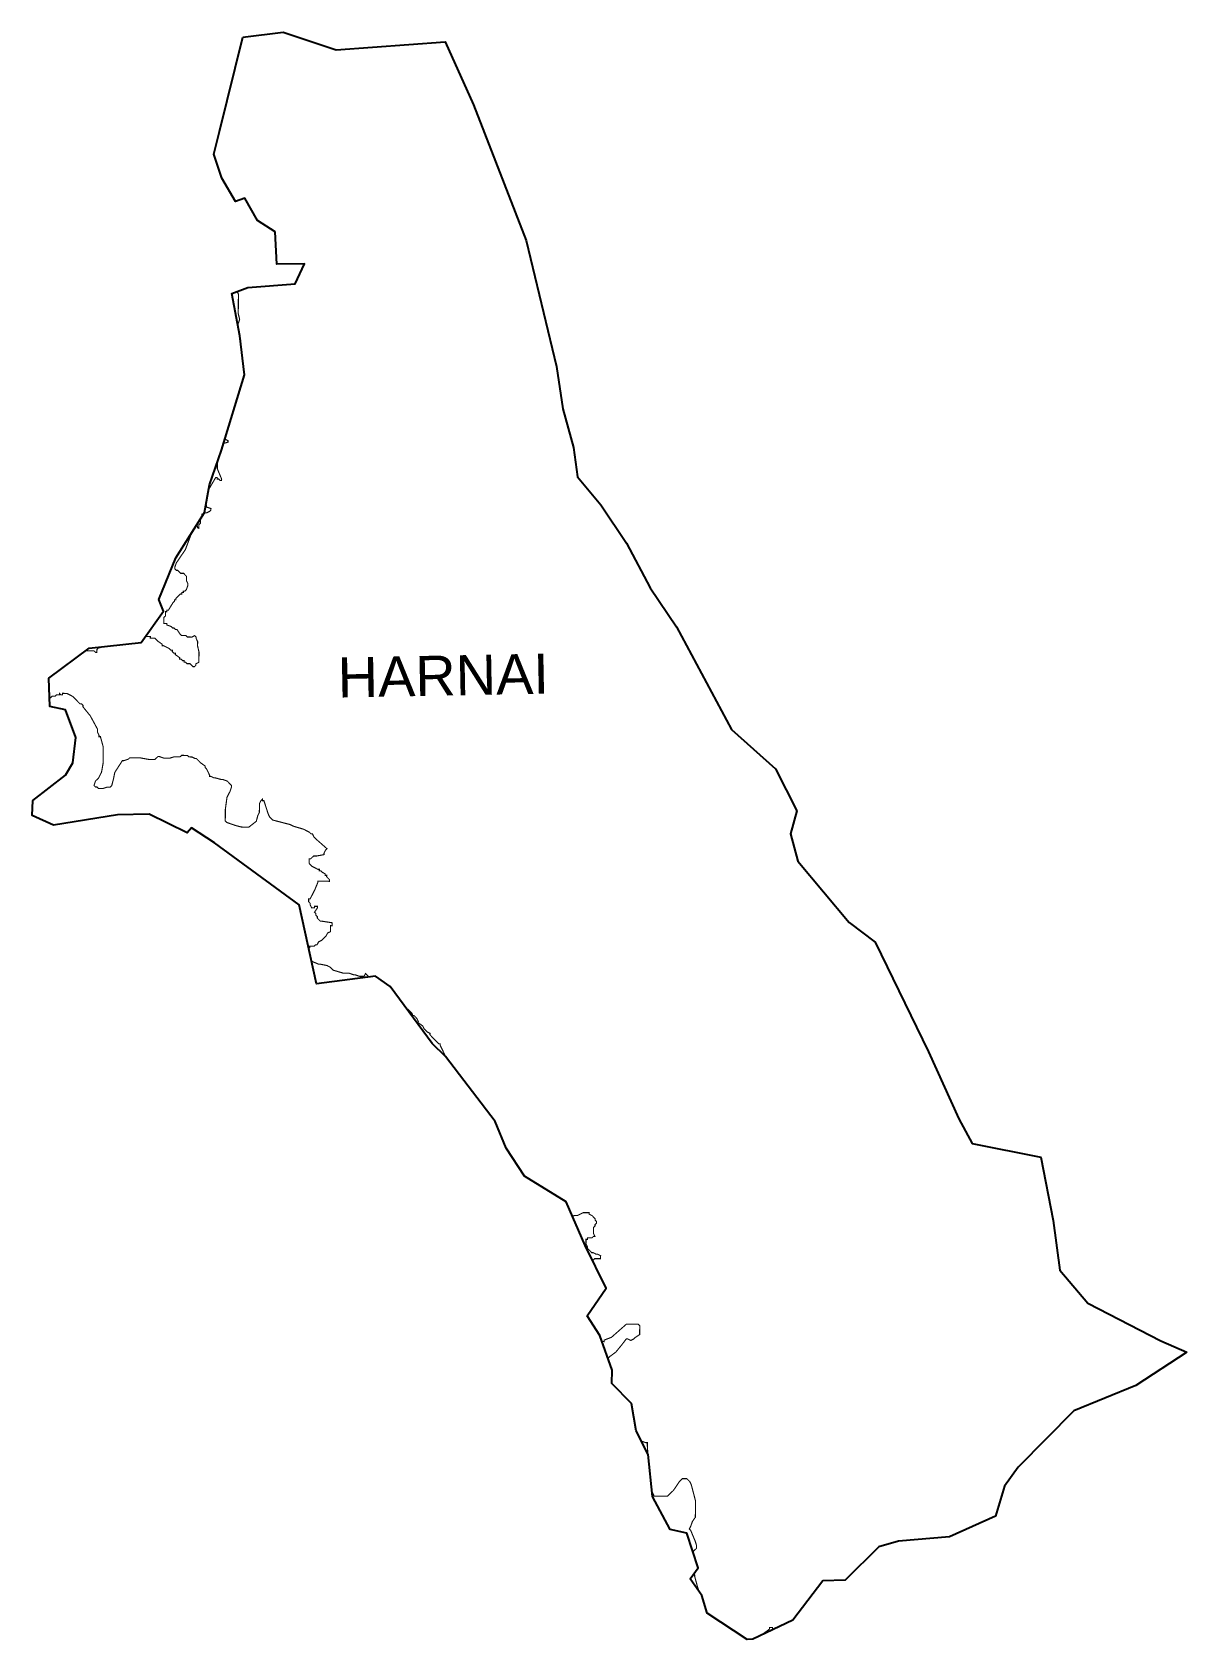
# Model space of a CAD drawing. Header units: metres. Extents: x 297505 to 300643, y 1968188 to 1972555.
import ezdxf

# ---------------------------------------------------------------- set-up
doc = ezdxf.new("R2010")
doc.units = ezdxf.units.M
for name, color, linetype in [('HAZARDS LINE', 1, 'Continuous'), ('village', 3, 'Continuous'), ('VILLAGE NAME', 250, 'Continuous')]:
    doc.layers.add(name, color=color, linetype=linetype)
doc.styles.get("Standard").update_dxf_attribs({"font": 'simplex.shx'})

msp = doc.modelspace()

# ---------------------------------------------------------------- linework, layer by layer
at = {"layer": 'HAZARDS LINE', "lineweight": 18, "const_width": 3.01}
for points in [[(298064.5, 1971754.1), (298064.6, 1971754.4), (298064.7, 1971762.5), (298068.9, 1971774.5), (298065, 1971790.6), (298065.3, 1971814.7), (298065.5, 1971834.8), (298065.6, 1971838.8), (298065.6, 1971842.8), (298061.9, 1971850.6)], [(298072.1, 1971704.5), (298072.2, 1971710.1), (298072.3, 1971718.2), (298070.5, 1971718.2)], [(298025, 1971437.3), (298037.1, 1971441.2), (298037.1, 1971445.2), (298029.1, 1971449.3), (298028.6, 1971449.3)], [(297984.7, 1971313), (297987.5, 1971317.1), (298003.8, 1971345.1), (298007.9, 1971345), (298007.8, 1971341), (298011.8, 1971340.9), (298015.8, 1971336.9), (298019.8, 1971336.8), (298019.9, 1971340.9), (298008.1, 1971369.1), (298008.3, 1971387.2)], [(297950.4, 1971213), (297954.2, 1971212.9), (297954.1, 1971208.9), (297958.1, 1971208.9), (297958.1, 1971204.9), (297958.1, 1971208.9), (297958.2, 1971212.9), (297958.2, 1971216.9), (297962.3, 1971220.9), (297962.3, 1971224.9), (297962.4, 1971233), (297966.5, 1971236.9), (297966.5, 1971241), (297966.6, 1971245), (297970.6, 1971244.9), (297974.7, 1971248.9), (297978.7, 1971248.9), (297986.8, 1971252.8), (297990.8, 1971256.8), (297990.9, 1971260.8), (297978.8, 1971264.9), (297978.9, 1971269), (297977.1, 1971269)], [(297812.2, 1970913), (297814.2, 1970913), (297818.2, 1970913), (297822.2, 1970912.9), (297826.2, 1970912.9), (297826.2, 1970908.8), (297830.2, 1970908.8), (297834.2, 1970908.8), (297838.3, 1970908.7), (297846.2, 1970900.6), (297858.2, 1970892.4), (297858.1, 1970888.4), (297862.1, 1970888.3), (297870.1, 1970884.2), (297878.1, 1970880.1), (297882.1, 1970876.1), (297886.1, 1970876), (297886.1, 1970872), (297890.1, 1970867.9), (297894.1, 1970867.9), (297894, 1970863.9), (297906, 1970855.7), (297906, 1970851.7), (297910, 1970851.6), (297914, 1970847.6), (297918, 1970847.5), (297917.9, 1970843.5), (297921.9, 1970843.5), (297925.9, 1970839.4), (297929.9, 1970839.4), (297934, 1970839.3), (297937.9, 1970835.3), (297941.9, 1970831.2), (297945.9, 1970831.1), (297950, 1970835.1), (297950, 1970839.1), (297958.1, 1970843.1), (297958.2, 1970847.1), (297958.2, 1970851.1), (297958.4, 1970871.2), (297954.6, 1970887.3), (297954.6, 1970891.3), (297954.7, 1970895.4), (297954.7, 1970899.4), (297950.8, 1970907.5), (297950.8, 1970911.5), (297946.9, 1970915.6), (297938.8, 1970911.6), (297934.8, 1970911.7), (297930.7, 1970911.7), (297926.7, 1970911.8), (297922.7, 1970915.8), (297918.7, 1970915.9), (297914.7, 1970915.9), (297910.7, 1970916), (297906.7, 1970920), (297898.8, 1970932.2), (297894.8, 1970932.2), (297890.8, 1970936.3), (297886.8, 1970936.3), (297882.8, 1970940.4), (297870.8, 1970944.5), (297870.9, 1970948.6), (297866.8, 1970948.6), (297862.8, 1970948.6), (297862.9, 1970952.7), (297862.9, 1970956.7), (297862.9, 1970960.7), (297863, 1970964.7), (297867.1, 1970968.7), (297867.1, 1970972.7), (297867.1, 1970976.7), (297867.2, 1970980.8), (297871.2, 1970980.7), (297871.3, 1970984.7), (297875.3, 1970984.7), (297887.5, 1971004.6), (297891.6, 1971008.6), (297891.7, 1971012.6), (297895.7, 1971012.6), (297895.7, 1971016.6), (297899.8, 1971020.6), (297903.8, 1971024.6), (297907.9, 1971028.5), (297911.9, 1971028.5), (297912, 1971032.5), (297916, 1971032.5), (297916, 1971036.5), (297920.1, 1971036.4), (297924.1, 1971040.4), (297928.3, 1971052.4), (297928.3, 1971056.5), (297924.4, 1971064.5), (297924.4, 1971068.6), (297924.5, 1971072.6), (297924.5, 1971076.6), (297916.6, 1971084.7), (297912.5, 1971084.8), (297908.5, 1971084.8), (297904.6, 1971088.9), (297900.6, 1971092.9), (297896.6, 1971093), (297892.6, 1971097), (297892.6, 1971101.1), (297896.8, 1971113.1), (297921.3, 1971149), (297937.9, 1971193), (297938.4, 1971194.2)], [(297650.6, 1970874.6), (297661, 1970874.5), (297665.1, 1970874.4), (297669.1, 1970874.4), (297673.1, 1970874.4), (297677.1, 1970870.3), (297681.1, 1970870.2), (297681.1, 1970874.3), (297681.2, 1970878.3), (297685.2, 1970882.3), (297689.3, 1970882.2), (297692.2, 1970885.1)]]:
    msp.add_lwpolyline(points, dxfattribs=at)
at = {"layer": 'HAZARDS LINE', "lineweight": 18}
for points in [[(298256, 1970068, 3.01, 3.01, 0), (298259, 1970067.9, 3.01, 3.01, 0), (298259.1, 1970071.9, 3.01, 3.01, 0), (298271.1, 1970071.8, 3.01, 3.01, 0), (298275.2, 1970075.8, 3.01, 3.01, 0), (298279.2, 1970075.7, 3.01, 3.01, 0), (298283.3, 1970083.7, 3.01, 3.01, 0), (298291.4, 1970087.7, 3.01, 3.01, 0), (298295.5, 1970091.6, 3.01, 3.01, 0), (298299.5, 1970095.6, 3.01, 3.01, 0), (298303.6, 1970099.6, 3.01, 3.01, 0), (298307.7, 1970107.6, 3.01, 3.01, 0), (298315.8, 1970111.5, 3.01, 3.01, 0), (298315.8, 1970115.5, 3.01, 3.01, 0), (298315.9, 1970119.5, 3.01, 3.01, 0), (298315.9, 1970123.6, 3.01, 3.01, 0), (298316, 1970127.6, 3.01, 3.01, 0), (298320, 1970127.5, 3.01, 3.01, 0), (298320, 1970131.6, 3.01, 3.01, 0), (298320.1, 1970135.6, 3.01, 3.01, 0), (298292, 1970139.9, 3.01, 3.01, 0), (298288, 1970140, 3.01, 3.01, 0), (298284, 1970144, 3.01, 3.01, 0), (298280, 1970148.1, 3.01, 3.01, 0), (298280.1, 1970152.1, 3.01, 3.01, 0), (298276.1, 1970156.2, 3.01, 3.01, 0), (298276.1, 1970160.2, 3.01, 3.01, 0), (298272.2, 1970164.3, 3.01, 3.01, 0), (298280.3, 1970176.2, 3.01, 3.01, 0), (298280.4, 1970180.2, 3.01, 3.01, 0), (298276.4, 1970180.3, 3.01, 3.01, 0), (298272.3, 1970180.3, 3.01, 3.01, 0), (298272.3, 1970176.3, 3.01, 3.01, 0), (298268.3, 1970176.4, 3.01, 3.01, 0), (298264.3, 1970176.4, 3.01, 3.01, 0), (298260.3, 1970184.5, 3.01, 3.01, 0), (298260.4, 1970188.5, 3.01, 3.01, 0), (298256.4, 1970192.6, 3.01, 3.01, 0), (298256.4, 1970196.6, 3.01, 3.01, 0), (298256.5, 1970200.6, 3.01, 3.01, 0), (298260.5, 1970200.6, 3.01, 3.01, 0), (298264.6, 1970208.6, 3.01, 3.01, 0), (298272.8, 1970224.5, 3.01, 3.01, 0), (298281.1, 1970244.6, 3.01, 3.01, 0), (298281.1, 1970248.6, 3.01, 3.01, 0), (298285.2, 1970248.5, 3.01, 3.01, 0), (298293.2, 1970248.4, 3.01, 3.01, 0), (298297.2, 1970248.4, 3.01, 3.01, 0), (298309.3, 1970248.3, 3.01, 3.01, 0), (298313.3, 1970248.2, 3.01, 3.01, 0), (298313.3, 1970252.2, 3.01, 3.01, 0), (298309.4, 1970256.3, 3.01, 3.01, 0), (298305.4, 1970260.4, 3.01, 3.01, 0), (298305.4, 1970264.4, 3.01, 3.01, 0), (298301.4, 1970264.4, 3.01, 3.01, 0), (298301.5, 1970268.4, 3.01, 3.01, 0), (298293.5, 1970272.6, 3.01, 3.01, 0), (298289.5, 1970276.6, 3.01, 3.01, 0), (298285.5, 1970276.7, 3.01, 3.01, 0), (298285.5, 1970280.7, 3.01, 3.01, 0), (298281.5, 1970280.7, 3.01, 3.01, 0), (298265.5, 1970288.9, 3.01, 3.01, 0), (298261.5, 1970293, 3.01, 3.01, 0), (298257.6, 1970297.1, 3.01, 3.01, 0), (298257.6, 1970301.1, 3.01, 3.01, 0), (298257.6, 1970305.1, 3.01, 3.01, 0), (298257.7, 1970309.1, 3.01, 3.01, 0), (298261.7, 1970309.1, 3.01, 3.01, 0), (298265.8, 1970313.1, 3.01, 3.01, 0), (298269.8, 1970317, 3.01, 3.01, 0), (298273.9, 1970317, 3.01, 3.01, 0), (298277.9, 1970316.9, 3.01, 3.01, 0), (298298, 1970320.7, 3.01, 3.01, 0), (298298.1, 1970324.8, 3.01, 3.01, 0), (298302.2, 1970332.8, 3.01, 3.01, 0), (298306.2, 1970336.7, 3.01, 3.01, 0), (298278.4, 1970361.2, 3.01, 3.01, 0), (298274.4, 1970365.2, 3.01, 3.01, 0), (298270.4, 1970369.3, 3.01, 3.01, 0), (298266.5, 1970377.4, 3.01, 3.01, 0), (298262.5, 1970377.4, 3.01, 3.01, 0), (298258.5, 1970381.5, 3.01, 3.01, 0), (298242.5, 1970389.7, 3.01, 3.01, 0), (298214.5, 1970398, 3.01, 3.01, 0), (298206.5, 1970402.2, 3.01, 3.01, 0), (298158.4, 1970414.7, 3.01, 3.01, 0), (298150.4, 1970422.9, 3.01, 3.01, 0), (298146.5, 1970431, 3.01, 3.01, 0), (298138.7, 1970455.2, 3.01, 3.01, 0), (298134.8, 1970467.3, 3.01, 3.01, 0), (298130.8, 1970467.3, 3.01, 3.01, 0), (298130.9, 1970471.3, 3.01, 3.01, 0), (298126.8, 1970467.4, 3.01, 3.01, 0), (298122.7, 1970459.4, 3.01, 3.01, 0), (298122.6, 1970447.3, 3.01, 3.01, 0), (298122.4, 1970435.2, 3.01, 3.01, 0), (298118.3, 1970427.2, 3.01, 3.01, 0), (298114.1, 1970411.2, 3.01, 3.01, 0), (298093.8, 1970395.4, 3.01, 3.01, 0), (298081.8, 1970395.5, 3.01, 3.01, 0), (298073.8, 1970395.6, 3.01, 3.01, 0), (298057.7, 1970399.8, 3.01, 3.01, 0), (298033.7, 1970408.1, 3.01, 3.01, 0), (298029.7, 1970412.1, 3.01, 3.01, 0), (298029.8, 1970416.2, 3.01, 3.01, 0), (298029.9, 1970424.2, 3.01, 3.01, 0), (298030, 1970436.3, 3.01, 3.01, 0), (298030.1, 1970444.3, 3.01, 3.01, 0), (298034.5, 1970476.4, 3.01, 3.01, 0), (298038.6, 1970484.4, 3.01, 3.01, 0), (298042.7, 1970492.4, 3.01, 3.01, 0), (298046.8, 1970504.4, 3.01, 3.01, 0), (298046.9, 1970508.4, 3.01, 3.01, 0), (298038.9, 1970516.6, 3.01, 3.01, 0), (298034.9, 1970520.6, 3.01, 3.01, 0), (298022.9, 1970524.8, 3.01, 3.01, 0), (298018.9, 1970524.8, 3.01, 3.01, 0), (298002.9, 1970529, 3.01, 3.01, 0), (297998.9, 1970529.1, 3.01, 3.01, 0), (297990.9, 1970533.2, 3.01, 3.01, 0), (297986.8, 1970533.2, 3.01, 3.01, 0), (297986.9, 1970537.2, 3.01, 3.01, 0), (297979, 1970553.4, 3.01, 3.01, 0), (297975.1, 1970557.5, 3.01, 3.01, 0), (297975.1, 1970561.5, 3.01, 3.01, 0), (297963.1, 1970569.7, 3.01, 3.01, 0), (297951.2, 1970581.8, 3.01, 3.01, 0), (297947.2, 1970581.9, 3.01, 3.01, 0), (297939.2, 1970586, 3.01, 3.01, 0), (297935.2, 1970586, 3.01, 3.01, 0), (297931.2, 1970586.1, 3.01, 3.01, 0), (297927.2, 1970590.2, 3.01, 3.01, 0), (297923.2, 1970590.2, 3.01, 3.01, 0), (297911.1, 1970590.3, 3.01, 3.01, 0), (297907, 1970586.4, 3.01, 3.01, 0), (297903, 1970586.4, 3.01, 3.01, 0), (297899, 1970586.4, 3.01, 3.01, 0), (297891, 1970586.5, 3.01, 3.01, 0), (297878.9, 1970582.6, 3.01, 3.01, 0), (297874.9, 1970582.7, 3.01, 3.01, 0), (297862.8, 1970582.8, 3.01, 3.01, 0), (297850.8, 1970587, 3.01, 3.01, 0), (297846.8, 1970587, 3.01, 3.01, 0), (297838.6, 1970579.1, 3.01, 3.01, 0), (297834.6, 1970579.1, 3.01, 3.01, 0), (297830.6, 1970579.2, 3.01, 3.01, 0), (297826.6, 1970579.2, 3.01, 3.01, 0), (297822.6, 1970579.2, 3.01, 3.01, 0), (297798.5, 1970583.5, 3.01, 3.01, 0), (297794.5, 1970583.6, 3.01, 3.01, 0), (297774.4, 1970583.8, 3.01, 3.01, 0), (297770.4, 1970583.8, 3.01, 3.01, 0), (297766.3, 1970579.9, 3.01, 3.01, 0), (297754.2, 1970576, 3.01, 3.01, 0), (297750.2, 1970576, 3.01, 3.01, 0), (297729.7, 1970544.1, 3.01, 3.01, 0), (297725.5, 1970524, 3.01, 3.01, 0), (297721.3, 1970508, 3.01, 3.01, 0), (297717.2, 1970504, 3.01, 3.01, 0), (297713.2, 1970504.1, 3.01, 3.01, 0), (297709.2, 1970504.1, 3.01, 3.01, 0), (297697.1, 1970500.2, 3.01, 3.01, 0), (297689.1, 1970500.3, 3.01, 3.01, 0), (297685, 1970500.4, 3.01, 3.01, 0), (297681.1, 1970504.4, 3.01, 3.01, 0), (297677, 1970504.5, 3.01, 3.01, 0), (297673.1, 1970508.5, 3.01, 3.01, 0), (297677.2, 1970520.6, 3.01, 3.01, 0), (297685.3, 1970528.5, 3.01, 3.01, 0), (297693.6, 1970544.5, 3.01, 3.01, 0), (297697.8, 1970568.6, 3.01, 3.01, 0), (297698, 1970584.6, 3.01, 3.01, 0), (297698.3, 1970612.8, 3.01, 3.01, 0), (297690.6, 1970641, 3.01, 3.01, 0), (297686.6, 1970641, 3.01, 3.01, 0), (297686.6, 1970645.1, 3.01, 3.01, 0), (297682.7, 1970653.2, 3.01, 3.01, 0), (297682.7, 1970657.2, 3.01, 3.01, 0), (297682.8, 1970661.2, 3.01, 3.01, 0), (297663.1, 1970697.6, 3.01, 3.01, 0), (297643.3, 1970721.9, 3.01, 3.01, 0), (297643.3, 1970725.9, 3.01, 3.01, 0), (297639.3, 1970730, 3.01, 3.01, 0), (297635.3, 1970730.1, 3.01, 3.01, 0), (297631.3, 1970734.1, 3.01, 3.01, 0), (297623.4, 1970742.2, 3.01, 3.01, 0), (297615.4, 1970750.4, 3.01, 3.01, 0), (297599.5, 1970758.6, 3.01, 3.01, 0), (297595.4, 1970758.6, 3.01, 3.01, 0), (297591.4, 1970758.7, 3.01, 3.01, 0), (297587.4, 1970758.7, 3.01, 3.01, 0), (297587.4, 1970754.7, 3.01, 3.01, 0), (297583.3, 1970754.7, 3.01, 3.01, 0), (297579.4, 1970758.8, 3.01, 3.01, 0), (297579.3, 1970754.8, 3.01, 3.01, 0), (297571.3, 1970754.9, 3.01, 3.01, 0), (297567.2, 1970750.9, 3.01, 3.01, 0), (297559.2, 1970751, 3.01, 3.01, 0), (297555.1, 1970747, 3.01, 3.01, 0), (297551.9, 1970750.3, 3.01, 3.01, 0)], [(298423.9, 1969988.8, 3.01, 3.01, 0), (298423, 1969989.7, 3.01, 3.01, 0), (298419, 1969989.8, 3.01, 3.01, 0), (298411, 1969997.9, 3.01, 3.01, 0), (298406.9, 1969989.9, 3.01, 3.01, 0), (298402.9, 1969990, 3.01, 3.01, 0), (298394.8, 1969990, 3.01, 3.01, 0), (298382.8, 1969994.2, 3.01, 3.01, 0), (298378.8, 1969994.2, 3.01, 3.01, 0), (298366.8, 1969998.4, 3.01, 3.01, 0), (298362.8, 1969998.4, 3.01, 3.01, 0), (298358.8, 1969998.5, 3.01, 3.01, 0), (298354.7, 1969998.5, 3.01, 3.01, 0), (298350.7, 1969998.6, 3.01, 3.01, 0), (298322.7, 1970006.9, 3.01, 3.01, 0), (298318.7, 1970011, 3.01, 3.01, 0), (298314.7, 1970015, 3.01, 3.01, 0), (298306.7, 1970019.2, 3.01, 3.01, 0), (298286.7, 1970023.4, 3.01, 3.01, 0), (298282.7, 1970023.4, 3.01, 3.01, 0), (298264, 1970031.2, 3.01, 3.01, 0)], [(298629.3, 1969770.9, 3.01, 3.01, 0), (298625.6, 1969778.5, 3.01, 3.01, 0), (298613.8, 1969802.7, 3.01, 3.01, 0), (298613.9, 1969806.7, 3.01, 3.01, 0), (298609.9, 1969806.8, 3.01, 3.01, 0), (298605.9, 1969810.8, 3.01, 3.01, 0), (298601.9, 1969814.9, 3.01, 3.01, 0), (298597.9, 1969819, 3.01, 3.01, 0), (298590, 1969827.1, 3.01, 3.01, 0), (298586, 1969831.2, 3.01, 3.01, 0), (298586.1, 1969835.2, 3.01, 3.01, 0), (298578.1, 1969839.3, 3.01, 3.01, 0), (298574.1, 1969843.3, 3.01, 3.01, 0), (298570.1, 1969847.4, 3.01, 3.01, 0), (298566.2, 1969855.5, 3.01, 3.01, 0), (298554.2, 1969863.7, 3.01, 3.01, 0), (298554.3, 1969867.7, 3.01, 3.01, 0), (298550.3, 1969875.8, 3.01, 3.01, 0), (298542.4, 1969883.9, 3.01, 3.01, 0), (298538.4, 1969883.9, 3.01, 3.01, 0), (298538.4, 1969888, 3.01, 3.01, 0), (298526.5, 1969900.1, 3.01, 3.01, 0), (298519.9, 1969905.2, 3.01, 3.01, 0)], [(299029.4, 1969214.7, 3.01, 3.01, 0), (299029.4, 1969215.2, 3.01, 3.01, 0), (299029.4, 1969219.2, 3.01, 3.01, 0), (299033.5, 1969223.2, 3.01, 3.01, 0), (299041.5, 1969223.1, 3.01, 3.01, 0), (299045.5, 1969223.1, 3.01, 3.01, 0), (299049.6, 1969223, 3.01, 3.01, 0), (299049.6, 1969227.1, 3.01, 3.01, 0), (299049.7, 1969231.1, 3.01, 3.01, 0), (299041.7, 1969235.2, 3.01, 3.01, 0), (299037.6, 1969235.2, 3.01, 3.01, 0), (299029.6, 1969239.3, 3.01, 3.01, 0), (299025.6, 1969239.4, 3.01, 3.01, 0), (299021.7, 1969243.5, 3.01, 3.01, 0), (299017.7, 1969247.5, 3.01, 3.01, 0), (299013.7, 1969251.6, 3.01, 3.01, 0), (299013.7, 1969255.6, 3.01, 3.01, 0), (299009.8, 1969263.7, 3.01, 3.01, 0), (299009.9, 1969267.7, 3.01, 3.01, 0), (299009.9, 1969271.7, 3.01, 3.01, 0), (299010, 1969275.7, 3.01, 3.01, 0), (299014, 1969275.7, 3.01, 3.01, 0), (299014, 1969279.7, 3.01, 3.01, 0), (299018, 1969279.7, 3.01, 3.01, 0), (299022.1, 1969279.6, 3.01, 3.01, 0), (299026.1, 1969279.6, 3.01, 3.01, 0), (299030.1, 1969283.6, 3.01, 3.01, 0), (299034.2, 1969283.5, 3.01, 3.01, 0), (299030.2, 1969291.6, 3.01, 3.01, 0), (299030.3, 1969295.6, 3.01, 3.01, 0), (299030.3, 1969299.6, 3.01, 3.01, 0), (299030.4, 1969303.7, 3.01, 3.01, 0), (299030.4, 1969307.7, 3.01, 3.01, 0), (299034.5, 1969311.6, 3.01, 3.01, 0), (299034.5, 1969315.7, 3.01, 3.01, 0), (299038.6, 1969319.6, 3.01, 3.01, 0), (299038.6, 1969323.7, 3.01, 3.01, 0), (299034.6, 1969327.7, 3.01, 3.01, 0), (299034.7, 1969331.7, 3.01, 3.01, 0), (299026.7, 1969339.9, 3.01, 3.01, 0), (299018.7, 1969344, 3.01, 3.01, 0), (299018.8, 1969348, 3.01, 3.01, 0), (299014.8, 1969348, 3.01, 3.01, 0), (299010.7, 1969348.1, 3.01, 3.01, 0), (299002.7, 1969348.2, 3.01, 3.01, 0), (298986.5, 1969340.3, 3.01, 3.01, 0), (298978.5, 1969340.4, 3.01, 3.01, 0), (298973.1, 1969337.8, 3.01, 3.01, 0)], [(299070.4, 1968949.4, 3.01, 3.01, 0), (299070.7, 1968949.5, 3.01, 3.01, 0), (299070.7, 1968953.5, 3.01, 3.01, 0), (299074.8, 1968957.4, 3.01, 3.01, 0), (299091, 1968969.3, 3.01, 3.01, 0), (299107.3, 1968989.2, 3.01, 3.01, 0), (299119.5, 1969005.2, 3.01, 3.01, 0), (299123.5, 1969005.1, 3.01, 3.01, 0), (299131.5, 1969001, 3.01, 3.01, 0), (299139.6, 1969005, 3.01, 3.01, 0), (299143.7, 1969008.9, 3.01, 3.01, 0), (299155.8, 1969016.9, 3.01, 3.01, 0), (299155.9, 1969020.9, 3.01, 3.01, 0), (299155.9, 1969024.9, 3.01, 3.01, 0), (299155.9, 1969028.9, 3.01, 3.01, 0), (299156, 1969032.9, 3.01, 3.01, 0), (299156, 1969036.9, 3.01, 3.01, 0), (299156.1, 1969041, 3.01, 3.01, 0), (299152.1, 1969045, 3.01, 3.01, 0), (299148.1, 1969045.1, 3.01, 3.01, 0), (299144.1, 1969045.1, 3.01, 3.01, 0), (299140, 1969045.2, 3.01, 3.01, 0), (299132, 1969045.3, 3.01, 3.01, 0), (299119.9, 1969045.4, 3.01, 3.01, 0), (299079.4, 1969009.7, 3.01, 3.01, 0), (299059.2, 1969001.8, 3.01, 3.01, 0), (299059.1, 1968997.8, 3.01, 3.01, 0), (299055.1, 1968997.9, 3.01, 3.01, 0), (299053.9, 1968995.5, 3.01, 3.01, 0)], [(299178.1, 1968692.3, 3.01, 3.01, 0), (299176.6, 1968715.1, 3.01, 3.01, 0), (299176.6, 1968719.1, 3.01, 3.01, 0), (299176.7, 1968723.2, 3.01, 3.01, 0), (299172.7, 1968723.2, 3.01, 3.01, 0), (299160.7, 1968727.4, 3.01, 3.01, 0), (299160.6, 1968727.4, 3.01, 3.01, 0)], [(299300.8, 1968426.6, 3.01, 3.01, 0), (299302, 1968428.3, 3.01, 3.01, 0), (299310.2, 1968436.3, 3.01, 3.01, 0), (299310.2, 1968440.3, 3.01, 3.01, 0), (299310.3, 1968444.3, 3.01, 3.01, 0), (299306.4, 1968456.4, 3.01, 3.01, 0), (299294.6, 1968484.7, 3.01, 3.01, 0), (299290.7, 1968488.8, 3.01, 3.01, 0), (299294.8, 1968496.7, 3.01, 3.01, 0), (299298.9, 1968508.8, 3.01, 3.01, 0), (299307.1, 1968520.7, 3.01, 3.01, 0), (299307.2, 1968528.8, 3.01, 3.01, 0), (299307.4, 1968548.9, 3.01, 3.01, 0), (299307.6, 1968564.9, 3.01, 3.01, 0), (299296, 1968609.3, 3.01, 3.01, 0), (299292.1, 1968617.4, 3.01, 3.01, 0), (299288.1, 1968621.4, 3.01, 3.01, 0), (299284.1, 1968625.5, 3.01, 3.01, 0), (299280.1, 1968625.5, 3.01, 3.01, 0), (299272.1, 1968625.6, 3.01, 3.01, 0), (299268, 1968621.7, 3.01, 3.01, 0), (299263.9, 1968617.7, 3.01, 3.01, 0), (299255.8, 1968605.7, 3.01, 3.01, 0), (299247.6, 1968593.7, 3.01, 3.01, 0), (299243.5, 1968589.8, 3.01, 3.01, 0), (299235.4, 1968581.8, 3.01, 3.01, 0), (299231.3, 1968577.8, 3.01, 3.01, 0), (299219.3, 1968578, 3.01, 3.01, 0), (299215.3, 1968578, 3.01, 3.01, 0), (299207.2, 1968578.1, 3.01, 3.01, 0), (299195.2, 1968578.2, 3.01, 3.01, 0), (299191.2, 1968586.3, 3.01, 3.01, 0), (299189.3, 1968588.4, 3.01, 3.01, 0)], [(299316.8, 1968320.1, 3.01, 3.01, 0), (299313, 1968331.7, 3.01, 3.01, 0), (299305.3, 1968360, 3.01, 3.01, 0), (299305.4, 1968364, 3.01, 3.01, 0), (299302.6, 1968366.1, 3.01, 3.01, 0)], [(299516.7, 1968214.8, 3.01, 3.01, 0), (299516.8, 1968216.9, 3.01, 3.01, 0), (299516.8, 1968220.9, 3.01, 3.01, 0), (299512.8, 1968221, 3.01, 3.01, 0), (299508.8, 1968221, 3.01, 3.01, 0), (299508.7, 1968217, 3.01, 3.01, 0), (299492.5, 1968205.1, 3.01, 3.01, 0), (299484.4, 1968201.2, 3.01, 3.01, 0), (299468.3, 1968193.3, 3.01, 3.01, 0), (299461.9, 1968189.2, 3.01, 3.01, 0)]]:
    msp.add_lwpolyline(points, format="xyseb", dxfattribs=at)
at = {"layer": 'village', "flags": 128}
msp.add_lwpolyline([(298077.7, 1972541.6), (298187.3, 1972554.8)], dxfattribs=at)
at = {"layer": 'village', "color": 3, "true_color": 0x00ff00}
for points in [[(300642.6, 1968968.9, 0), (300503.9, 1968878.5, 0), (300335.6, 1968809.8, 0), (300184.4, 1968656.4, 0), (300146.8, 1968604.8, 0), (300122.9, 1968523.5, 0), (299997.8, 1968467.3, 0), (299859, 1968455.7, 0), (299805.9, 1968440.3, 0), (299713.9, 1968349.8, 0), (299653.5, 1968347.7, 0), (299572.2, 1968241.4, 0), (299463.3, 1968189.2, 0), (299447.8, 1968188.8, 0), (299339.2, 1968260, 0), (299325, 1968308.4, 0), (299293.3, 1968353.5, 0), (299315, 1968383.1, 0), (299284.2, 1968477.7, 0), (299239, 1968487.2, 0), (299190.4, 1968577.2, 0), (299178.6, 1968691.4, 0), (299146.5, 1968755.6, 0), (299133.8, 1968829.5, 0), (299080.4, 1968883.6, 0), (299080.9, 1968920.3, 0), (299047.2, 1969014.1, 0), (299013.4, 1969068.2, 0), (299065, 1969143.2, 0), (299007.4, 1969258.7, 0), (298955.8, 1969377.8, 0), (298842.5, 1969447.4, 0), (298792.9, 1969523.7, 0), (298763, 1969596, 0), (298628.2, 1969772.4, 0), (298592.3, 1969807.3, 0), (298478, 1969962, 0), (298438.2, 1969990.7, 0), (298277.3, 1969969.3, 0), (298230.9, 1970184.2, 0), (298000.4, 1970352.9, 0), (297938.1, 1970393.9, 0), (297926.4, 1970379.7, 0), (297822.6, 1970430.7, 0), (297737.4, 1970429, 0), (297563.1, 1970400.6, 0), (297505.1, 1970427.1, 0), (297507.2, 1970467.3, 0), (297595.3, 1970536.6, 0), (297615.5, 1970570.1, 0), (297623.8, 1970639, 0), (297595.6, 1970714.3, 0), (297552.7, 1970722.9, 0), (297550.3, 1970799.9, 0), (297659.7, 1970881.4, 0), (297800.9, 1970897.3, 0), (297862.2, 1970982.3, 0), (297849.4, 1971013.9, 0), (297895.6, 1971126.8, 0), (297973.8, 1971249.7, 0), (297986.8, 1971325.5, 0), (298019.5, 1971419.3, 0), (298081.8, 1971624, 0), (298069.1, 1971729.9, 0), (298047.4, 1971845.2, 0), (298091.5, 1971861.6, 0), (298220.1, 1971871.6, 0), (298245.1, 1971925.9, 0), (298169.9, 1971924.7, 0), (298165.5, 1972012.4, 0), (298117, 1972042.8, 0), (298082.9, 1972103.7, 0), (298057.6, 1972094.6, 0), (298020.2, 1972158.4, 0), (297998.5, 1972223.6, 0), (298014.1, 1972284.6, 0), (298077.7, 1972541.6, 0)], [(298187.3, 1972554.8, 0), (298331, 1972506.4, 0), (298627.5, 1972528.3, 0), (298704.4, 1972357.7, 0), (298847.3, 1971988.9, 0), (298929.5, 1971646.2, 0), (298947.4, 1971531.2, 0), (298976.4, 1971426.6, 0), (298987.3, 1971347.1, 0), (299050.5, 1971270.6, 0), (299120.3, 1971166.9, 0), (299184, 1971045.1, 0), (299255.7, 1970939.6, 0), (299405, 1970660.8, 0), (299524.5, 1970554, 0), (299583.3, 1970439.7, 0), (299565.2, 1970377, 0), (299585.7, 1970302.7, 0), (299725.5, 1970136.1, 0), (299795.4, 1970083, 0), (299940.2, 1969785.1, 0), (300023.1, 1969602.8, 0), (300059.5, 1969536.1, 0), (300246.1, 1969499.1, 0), (300279.1, 1969326.5, 0), (300297.2, 1969191.5, 0), (300373.8, 1969102.3, 0), (300572.2, 1968999.9, 0), (300642.6, 1968968.9, 0)]]:
    msp.add_polyline3d(points, dxfattribs=at)

# ---------------------------------------------------------------- texts
at = {"layer": 'VILLAGE NAME', "insert": (298334.1, 1970855.9), "char_height": 108.748, "attachment_point": 1, "rotation": 1.1028}
msp.add_mtext_dynamic_manual_height_columns('{\\fArial|b0|i0|c0|p34;HARNAI}', width=1571.314, gutter_width=543.7, heights=[0], dxfattribs=at)

doc.saveas('drawing.dxf')
